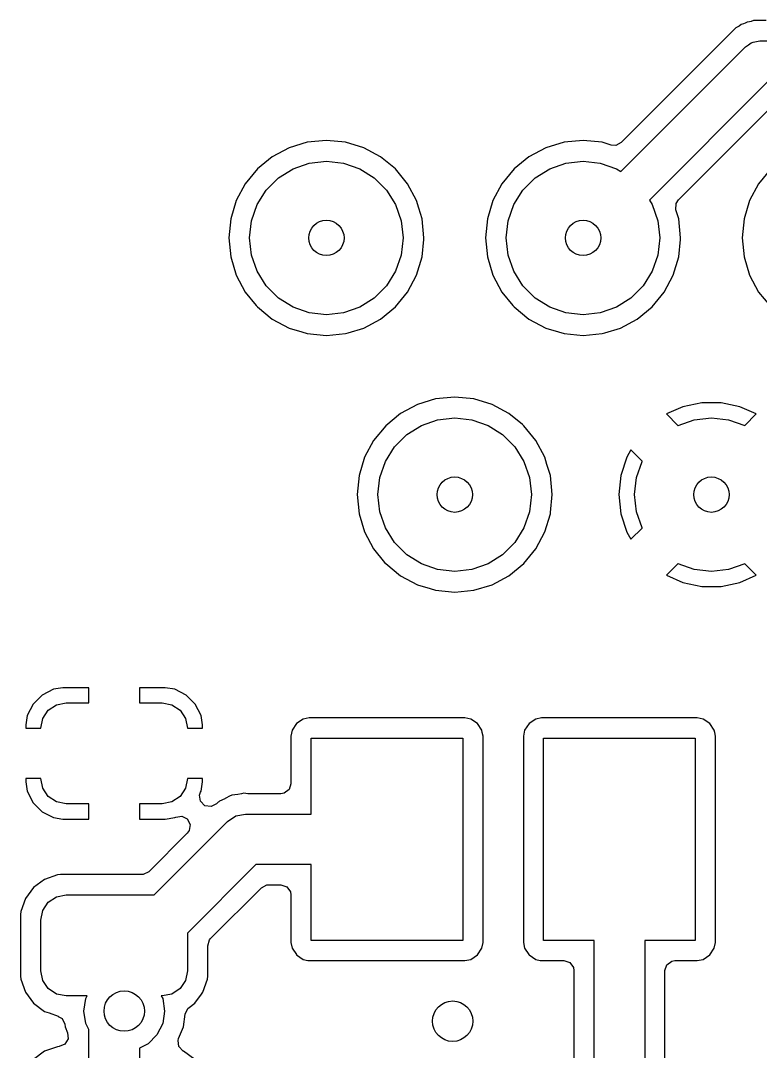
# Model space of a CAD drawing. Extents: x 0 to 2.79, y -2.39 to 0.
# Drawn here: x 1.1061 to 1.3943, y -0.885 to -0.4834 of the extents above; entities that cross this region are included whole.
import ezdxf

# ---------------------------------------------------------------- set-up
doc = ezdxf.new("R2010")
doc.units = 0
doc.header["$MEASUREMENT"] = 0
doc.layers.add('BLACK', color=7, linetype='CONTINUOUS')

msp = doc.modelspace()

# ---------------------------------------------------------------- linework, layer by layer
at = {"layer": 'BLACK', "linetype": 'CONTINUOUS'}
for p, q in [((1.38608, -0.485547), (1.38556, -0.485866)), ((1.38685, -0.484988), (1.38608, -0.485547)), ((1.38775, -0.484695), (1.38685, -0.484988)), ((1.38685, -0.484988), (1.38685, -0.484988)), ((1.38831, -0.484461), (1.38775, -0.484695)), ((1.38916, -0.48403), (1.38831, -0.484461)), ((1.3901, -0.483881), (1.38916, -0.48403)), ((1.38916, -0.48403), (1.38916, -0.48403)), ((1.39069, -0.483738), (1.3901, -0.483881)), ((1.3916, -0.483445), (1.39069, -0.483738)), ((1.39659, -0.483445), (1.3916, -0.483445)), ((1.3916, -0.483445), (1.3916, -0.483445)), ((1.3916, -0.483445), (1.3916, -0.483445)), ((1.38382, -0.487186), (1.34006, -0.530949)), ((1.38471, -0.486297), (1.38382, -0.487186)), ((1.38382, -0.487186), (1.38382, -0.487186)), ((1.38382, -0.487186), (1.38382, -0.487186)), ((1.38382, -0.487186), (1.38382, -0.487186)), ((1.38556, -0.485866), (1.38471, -0.486297)), ((1.33992, -0.542248), (1.38853, -0.493645)), ((1.38853, -0.493645), (1.38965, -0.492942)), ((1.38965, -0.492942), (1.39068, -0.492118)), ((1.39068, -0.492118), (1.39111, -0.492019)), ((1.39111, -0.492019), (1.39149, -0.49178)), ((1.39149, -0.49178), (1.39281, -0.491633)), ((1.39281, -0.491633), (1.39409, -0.491339)), ((1.39409, -0.491339), (1.54016, -0.491339)), ((1.39736, -0.507087), (1.35106, -0.553384)), ((1.36236, -0.553248), (1.39948, -0.516122)), ((1.21066, -0.533005), (1.20409, -0.536516)), ((1.21778, -0.530842), (1.21066, -0.533005)), ((1.2252, -0.530112), (1.21778, -0.530842)), ((1.21778, -0.530842), (1.21778, -0.530842)), ((1.23261, -0.530842), (1.2252, -0.530112)), ((1.2252, -0.530112), (1.2252, -0.530112)), ((1.23974, -0.533005), (1.23261, -0.530842)), ((1.23261, -0.530842), (1.23261, -0.530842)), ((1.24631, -0.536516), (1.23974, -0.533005)), ((1.31066, -0.533005), (1.30409, -0.536516)), ((1.31778, -0.530842), (1.31066, -0.533005)), ((1.3252, -0.530112), (1.31778, -0.530842)), ((1.31778, -0.530842), (1.31778, -0.530842)), ((1.33261, -0.530842), (1.3252, -0.530112)), ((1.3252, -0.530112), (1.3252, -0.530112)), ((1.33617, -0.531923), (1.33261, -0.530842)), ((1.33261, -0.530842), (1.33261, -0.530842)), ((1.33791, -0.532043), (1.33617, -0.531923)), ((1.34006, -0.530949), (1.33791, -0.532043)), ((1.20409, -0.536516), (1.19833, -0.541241)), ((1.25207, -0.541242), (1.24631, -0.536516)), ((1.24631, -0.536516), (1.24631, -0.536516)), ((1.30409, -0.536516), (1.29833, -0.541241)), ((1.19833, -0.541242), (1.1936, -0.547)), ((1.19833, -0.541241), (1.19833, -0.541242)), ((1.20654, -0.544717), (1.21221, -0.541152)), ((1.21221, -0.541152), (1.21854, -0.538939)), ((1.21854, -0.538939), (1.2252, -0.538189)), ((1.2252, -0.538189), (1.23185, -0.538939)), ((1.23185, -0.538939), (1.23818, -0.541152)), ((1.23818, -0.541152), (1.24385, -0.544717)), ((1.25679, -0.547), (1.25207, -0.541242)), ((1.29833, -0.541242), (1.2936, -0.547)), ((1.29833, -0.541241), (1.29833, -0.541242)), ((1.30654, -0.544717), (1.31221, -0.541152)), ((1.31221, -0.541152), (1.31854, -0.538939)), ((1.31854, -0.538939), (1.3252, -0.538189)), ((1.3252, -0.538189), (1.33185, -0.538939)), ((1.33185, -0.538939), (1.33818, -0.541152)), ((1.33818, -0.541152), (1.33992, -0.542248)), ((1.39833, -0.541242), (1.3936, -0.547)), ((1.2018, -0.549455), (1.20654, -0.544717)), ((1.24385, -0.544717), (1.24859, -0.549455)), ((1.3018, -0.549455), (1.30654, -0.544717)), ((1.1936, -0.547), (1.19009, -0.553569)), ((1.19824, -0.555128), (1.2018, -0.549455)), ((1.24859, -0.549455), (1.25215, -0.555128)), ((1.2603, -0.553569), (1.25679, -0.547)), ((1.2936, -0.547), (1.29009, -0.553569)), ((1.29824, -0.555128), (1.3018, -0.549455)), ((1.3936, -0.547), (1.39009, -0.553569)), ((1.19009, -0.553569), (1.18793, -0.560697)), ((1.26117, -0.556444), (1.2603, -0.553569)), ((1.29009, -0.553569), (1.28793, -0.560697)), ((1.35106, -0.553384), (1.35215, -0.555128)), ((1.36143, -0.554727), (1.36236, -0.553248)), ((1.39009, -0.553569), (1.38793, -0.560697)), ((1.19603, -0.561452), (1.19824, -0.555128)), ((1.25215, -0.555128), (1.25437, -0.561452)), ((1.26246, -0.560697), (1.26117, -0.556444)), ((1.29603, -0.561452), (1.29824, -0.555128)), ((1.35215, -0.555128), (1.35437, -0.561452)), ((1.36138, -0.557135), (1.36143, -0.554727)), ((1.36246, -0.560697), (1.36138, -0.557135)), ((1.18793, -0.560697), (1.1872, -0.56811)), ((1.18793, -0.560697), (1.18793, -0.560697)), ((1.19528, -0.56811), (1.19603, -0.561452)), ((1.25437, -0.561452), (1.25512, -0.56811)), ((1.26319, -0.56811), (1.26246, -0.560697)), ((1.26246, -0.560697), (1.26246, -0.560697)), ((1.28793, -0.560697), (1.2872, -0.56811)), ((1.28793, -0.560697), (1.28793, -0.560697)), ((1.29528, -0.56811), (1.29603, -0.561452)), ((1.35437, -0.561452), (1.35512, -0.56811)), ((1.36319, -0.56811), (1.36246, -0.560697)), ((1.36246, -0.560697), (1.36246, -0.560697)), ((1.38793, -0.560697), (1.3872, -0.56811)), ((1.38793, -0.560697), (1.38793, -0.560697)), ((1.1872, -0.56811), (1.1872, -0.56811)), ((1.1872, -0.56811), (1.18793, -0.575523)), ((1.19603, -0.574768), (1.19528, -0.56811)), ((1.25512, -0.56811), (1.25437, -0.574768)), ((1.26246, -0.575523), (1.26313, -0.568737)), ((1.26313, -0.568737), (1.26319, -0.56811)), ((1.26319, -0.56811), (1.26319, -0.56811)), ((1.2872, -0.56811), (1.2872, -0.56811)), ((1.2872, -0.56811), (1.28793, -0.575523)), ((1.29603, -0.574768), (1.29528, -0.56811)), ((1.35512, -0.56811), (1.35437, -0.574768)), ((1.36246, -0.575523), (1.36313, -0.568737)), ((1.36313, -0.568737), (1.36319, -0.56811)), ((1.36319, -0.56811), (1.36319, -0.56811)), ((1.3872, -0.56811), (1.3872, -0.56811)), ((1.3872, -0.56811), (1.38793, -0.575523)), ((1.18793, -0.575523), (1.18793, -0.575523)), ((1.18793, -0.575523), (1.19009, -0.582651)), ((1.19824, -0.581093), (1.19603, -0.574768)), ((1.25437, -0.574768), (1.25215, -0.581093)), ((1.2603, -0.582651), (1.26246, -0.575523)), ((1.28793, -0.575523), (1.28793, -0.575523)), ((1.28793, -0.575523), (1.29009, -0.582651)), ((1.29824, -0.581093), (1.29603, -0.574768)), ((1.35437, -0.574768), (1.35215, -0.581093)), ((1.3603, -0.582651), (1.36246, -0.575523)), ((1.38793, -0.575523), (1.38793, -0.575523)), ((1.38793, -0.575523), (1.39009, -0.582651)), ((1.2018, -0.586766), (1.19824, -0.581093)), ((1.25215, -0.581093), (1.24859, -0.586766)), ((1.3018, -0.586766), (1.29824, -0.581093)), ((1.35215, -0.581093), (1.34859, -0.586766)), ((1.19009, -0.582651), (1.1936, -0.589221)), ((1.25679, -0.589221), (1.2603, -0.582651)), ((1.29009, -0.582651), (1.2936, -0.589221)), ((1.35679, -0.589221), (1.3603, -0.582651)), ((1.39009, -0.582651), (1.3936, -0.589221)), ((1.1936, -0.589221), (1.19791, -0.594469)), ((1.20654, -0.591504), (1.2018, -0.586766)), ((1.24859, -0.586766), (1.24385, -0.591504)), ((1.25207, -0.594979), (1.25679, -0.589221)), ((1.2936, -0.589221), (1.29791, -0.594469)), ((1.30654, -0.591504), (1.3018, -0.586766)), ((1.34859, -0.586766), (1.34385, -0.591504)), ((1.35207, -0.594979), (1.35679, -0.589221)), ((1.3936, -0.589221), (1.39791, -0.594469)), ((1.21221, -0.595068), (1.20654, -0.591504)), ((1.24385, -0.591504), (1.23818, -0.595068)), ((1.31221, -0.595068), (1.30654, -0.591504)), ((1.34385, -0.591504), (1.33818, -0.595068)), ((1.19791, -0.594469), (1.19833, -0.594979)), ((1.19833, -0.594979), (1.20409, -0.599704)), ((1.21854, -0.597281), (1.21221, -0.595068)), ((1.2252, -0.598031), (1.21854, -0.597281)), ((1.23185, -0.597281), (1.2252, -0.598031)), ((1.23818, -0.595068), (1.23185, -0.597281)), ((1.24631, -0.599704), (1.25207, -0.594979)), ((1.29791, -0.594469), (1.29833, -0.594979)), ((1.29833, -0.594979), (1.30409, -0.599704)), ((1.31854, -0.597281), (1.31221, -0.595068)), ((1.3252, -0.598031), (1.31854, -0.597281)), ((1.33185, -0.597281), (1.3252, -0.598031)), ((1.33818, -0.595068), (1.33185, -0.597281)), ((1.34631, -0.599704), (1.35207, -0.594979)), ((1.20409, -0.599704), (1.21066, -0.603216)), ((1.23974, -0.603216), (1.24631, -0.599704)), ((1.30409, -0.599704), (1.31066, -0.603216)), ((1.33974, -0.603216), (1.34631, -0.599704)), ((1.21066, -0.603216), (1.21562, -0.604722)), ((1.21562, -0.604722), (1.21778, -0.605378)), ((1.21778, -0.605378), (1.21778, -0.605378)), ((1.21778, -0.605378), (1.2252, -0.606108)), ((1.2252, -0.606108), (1.23261, -0.605378)), ((1.2252, -0.606108), (1.2252, -0.606108)), ((1.2252, -0.606108), (1.2252, -0.606108)), ((1.23261, -0.605378), (1.23373, -0.605039)), ((1.23261, -0.605378), (1.23261, -0.605378)), ((1.23373, -0.605039), (1.23974, -0.603216)), ((1.31066, -0.603216), (1.31562, -0.604722)), ((1.31562, -0.604722), (1.31778, -0.605378)), ((1.31778, -0.605378), (1.31778, -0.605378)), ((1.31778, -0.605378), (1.3252, -0.606108)), ((1.3252, -0.606108), (1.33261, -0.605378)), ((1.3252, -0.606108), (1.3252, -0.606108)), ((1.3252, -0.606108), (1.3252, -0.606108)), ((1.33261, -0.605378), (1.33373, -0.605039)), ((1.33261, -0.605378), (1.33261, -0.605378)), ((1.33373, -0.605039), (1.33974, -0.603216)), ((1.2752, -0.630112), (1.26778, -0.630842)), ((1.28261, -0.630842), (1.2752, -0.630112)), ((1.2752, -0.630112), (1.2752, -0.630112)), ((1.26066, -0.633005), (1.25409, -0.636516)), ((1.26778, -0.630842), (1.26066, -0.633005)), ((1.26778, -0.630842), (1.26778, -0.630842)), ((1.28974, -0.633005), (1.28261, -0.630842)), ((1.28261, -0.630842), (1.28261, -0.630842)), ((1.29631, -0.636516), (1.28974, -0.633005)), ((1.36406, -0.633849), (1.35769, -0.636686)), ((1.37143, -0.632283), (1.36406, -0.633849)), ((1.36406, -0.633849), (1.36406, -0.633849)), ((1.37896, -0.632283), (1.37143, -0.632283)), ((1.38633, -0.633849), (1.37896, -0.632283)), ((1.3927, -0.636686), (1.38633, -0.633849)), ((1.38633, -0.633849), (1.38633, -0.633849)), ((1.25409, -0.636516), (1.24833, -0.641241)), ((1.26854, -0.638939), (1.2752, -0.638189)), ((1.2752, -0.638189), (1.28185, -0.638939)), ((1.30155, -0.640821), (1.29631, -0.636516)), ((1.35769, -0.636686), (1.36218, -0.641174)), ((1.36854, -0.638939), (1.3752, -0.638189)), ((1.3752, -0.638189), (1.38185, -0.638939)), ((1.38821, -0.641174), (1.3927, -0.636686)), ((1.3927, -0.636686), (1.3927, -0.636686)), ((1.24833, -0.641242), (1.2436, -0.647)), ((1.24833, -0.641241), (1.24833, -0.641242)), ((1.25654, -0.644717), (1.26221, -0.641152)), ((1.26221, -0.641152), (1.26854, -0.638939)), ((1.28185, -0.638939), (1.28818, -0.641152)), ((1.28818, -0.641152), (1.29385, -0.644717)), ((1.30207, -0.641242), (1.30155, -0.640821)), ((1.30679, -0.647), (1.30207, -0.641242)), ((1.36218, -0.641174), (1.36221, -0.641152)), ((1.36221, -0.641152), (1.36854, -0.638939)), ((1.38185, -0.638939), (1.38818, -0.641152)), ((1.38818, -0.641152), (1.38821, -0.641174)), ((1.2518, -0.649455), (1.25654, -0.644717)), ((1.29385, -0.644717), (1.29859, -0.649455)), ((1.2436, -0.647), (1.24009, -0.653569)), ((1.24824, -0.655128), (1.2518, -0.649455)), ((1.29859, -0.649455), (1.30215, -0.655128)), ((1.3103, -0.653569), (1.30679, -0.647)), ((1.24009, -0.653569), (1.23793, -0.660697)), ((1.31114, -0.656326), (1.3103, -0.653569)), ((1.34229, -0.653458), (1.33996, -0.66062)), ((1.34387, -0.650708), (1.34229, -0.653458)), ((1.34229, -0.653458), (1.34229, -0.653458)), ((1.34826, -0.655093), (1.34387, -0.650708)), ((1.34387, -0.650708), (1.34387, -0.650708)), ((1.24603, -0.661452), (1.24824, -0.655128)), ((1.30215, -0.655128), (1.30437, -0.661452)), ((1.31246, -0.660697), (1.31114, -0.656326)), ((1.34603, -0.661452), (1.34824, -0.655128)), ((1.34824, -0.655128), (1.34826, -0.655093)), ((1.23793, -0.660697), (1.2372, -0.66811)), ((1.23793, -0.660697), (1.23793, -0.660697)), ((1.24528, -0.66811), (1.24603, -0.661452)), ((1.30437, -0.661452), (1.30512, -0.66811)), ((1.31319, -0.66811), (1.31246, -0.660697)), ((1.31246, -0.660697), (1.31246, -0.660697)), ((1.33996, -0.66062), (1.33917, -0.66811)), ((1.34528, -0.66811), (1.34603, -0.661452)), ((1.2372, -0.66811), (1.2372, -0.66811)), ((1.2372, -0.66811), (1.23793, -0.675523)), ((1.24603, -0.674768), (1.24528, -0.66811)), ((1.30512, -0.66811), (1.30437, -0.674768)), ((1.31252, -0.675012), (1.31319, -0.66811)), ((1.31319, -0.66811), (1.31319, -0.66811)), ((1.31319, -0.66811), (1.31319, -0.66811)), ((1.33917, -0.66811), (1.33996, -0.6756)), ((1.34603, -0.674768), (1.34528, -0.66811)), ((1.23793, -0.675523), (1.23793, -0.675523)), ((1.23793, -0.675523), (1.24009, -0.682651)), ((1.24824, -0.681093), (1.24603, -0.674768)), ((1.30437, -0.674768), (1.30215, -0.681093)), ((1.3103, -0.682651), (1.31246, -0.675523)), ((1.31246, -0.675523), (1.31252, -0.675012)), ((1.33996, -0.6756), (1.34229, -0.682762)), ((1.34824, -0.681093), (1.34603, -0.674768)), ((1.2518, -0.686766), (1.24824, -0.681093)), ((1.30215, -0.681093), (1.29859, -0.686766)), ((1.34387, -0.685513), (1.34826, -0.681127)), ((1.34826, -0.681127), (1.34824, -0.681093)), ((1.24009, -0.682651), (1.2436, -0.689221)), ((1.30679, -0.689221), (1.3103, -0.682651)), ((1.34229, -0.682762), (1.34229, -0.682763)), ((1.34229, -0.682763), (1.34387, -0.685513)), ((1.34387, -0.685513), (1.34387, -0.685513)), ((1.2436, -0.689221), (1.24791, -0.694474)), ((1.25654, -0.691504), (1.2518, -0.686766)), ((1.29859, -0.686766), (1.29385, -0.691504)), ((1.30207, -0.694979), (1.30679, -0.689221)), ((1.24791, -0.694474), (1.24833, -0.694979)), ((1.26221, -0.695068), (1.25654, -0.691504)), ((1.29385, -0.691504), (1.28818, -0.695068)), ((1.24833, -0.694979), (1.25409, -0.699704)), ((1.26854, -0.697281), (1.26221, -0.695068)), ((1.2752, -0.698031), (1.26854, -0.697281)), ((1.28185, -0.697281), (1.2752, -0.698031)), ((1.28818, -0.695068), (1.28185, -0.697281)), ((1.29631, -0.699704), (1.30207, -0.694979)), ((1.36218, -0.695047), (1.35769, -0.699534)), ((1.36221, -0.695068), (1.36218, -0.695047)), ((1.36854, -0.697281), (1.36221, -0.695068)), ((1.3752, -0.698031), (1.36854, -0.697281)), ((1.38185, -0.697281), (1.3752, -0.698031)), ((1.38818, -0.695068), (1.38185, -0.697281)), ((1.38821, -0.695047), (1.38818, -0.695068)), ((1.3927, -0.699534), (1.38821, -0.695047)), ((1.25409, -0.699704), (1.26066, -0.703216)), ((1.28974, -0.703216), (1.29631, -0.699704)), ((1.35769, -0.699534), (1.36406, -0.702371)), ((1.36406, -0.702371), (1.36406, -0.702371)), ((1.36406, -0.702371), (1.37143, -0.703937)), ((1.37896, -0.703937), (1.38633, -0.702371)), ((1.38633, -0.702371), (1.3927, -0.699534)), ((1.38633, -0.702371), (1.38633, -0.702371)), ((1.26066, -0.703216), (1.26562, -0.704722)), ((1.26562, -0.704722), (1.26778, -0.705378)), ((1.26778, -0.705378), (1.26778, -0.705378)), ((1.26778, -0.705378), (1.2752, -0.706108)), ((1.2752, -0.706108), (1.28261, -0.705378)), ((1.2752, -0.706108), (1.2752, -0.706108)), ((1.2752, -0.706108), (1.2752, -0.706108)), ((1.28261, -0.705378), (1.28974, -0.703216)), ((1.28261, -0.705378), (1.28261, -0.705378)), ((1.28261, -0.705378), (1.28261, -0.705378)), ((1.37143, -0.703937), (1.37896, -0.703937)), ((1.11445, -0.746156), (1.11092, -0.749683)), ((1.11889, -0.743891), (1.11445, -0.746156)), ((1.12258, -0.743307), (1.11889, -0.743891)), ((1.11889, -0.743891), (1.11889, -0.743891)), ((1.13268, -0.743307), (1.12258, -0.743307)), ((1.12258, -0.743307), (1.12258, -0.743307)), ((1.13268, -0.749213), (1.13268, -0.743307)), ((1.13268, -0.743307), (1.13268, -0.743307)), ((1.16246, -0.743307), (1.15236, -0.743307)), ((1.15236, -0.743307), (1.15236, -0.749213)), ((1.16615, -0.743891), (1.16246, -0.743307)), ((1.17059, -0.746156), (1.16615, -0.743891)), ((1.16615, -0.743891), (1.16615, -0.743891)), ((1.17412, -0.749683), (1.17059, -0.746156)), ((1.11092, -0.749683), (1.10865, -0.754128)), ((1.11686, -0.752095), (1.12005, -0.749962)), ((1.12005, -0.749962), (1.12382, -0.749213)), ((1.12382, -0.749213), (1.13268, -0.749213)), ((1.15236, -0.749213), (1.16122, -0.749213)), ((1.16122, -0.749213), (1.16499, -0.749962)), ((1.16499, -0.749962), (1.16818, -0.752095)), ((1.17638, -0.754128), (1.17412, -0.749683)), ((1.10865, -0.754128), (1.10807, -0.757816)), ((1.10865, -0.754128), (1.10865, -0.754128)), ((1.11473, -0.755289), (1.11686, -0.752095)), ((1.16818, -0.752095), (1.17031, -0.755289)), ((1.17697, -0.757816), (1.17638, -0.754128)), ((1.17638, -0.754128), (1.17638, -0.754128)), ((1.10807, -0.757816), (1.10807, -0.759055)), ((1.11398, -0.759055), (1.11473, -0.755289)), ((1.17031, -0.755289), (1.17106, -0.759055)), ((1.17697, -0.759055), (1.17697, -0.757816)), ((1.17697, -0.757816), (1.17697, -0.757816)), ((1.2136, -0.757301), (1.21186, -0.759912)), ((1.21621, -0.755556), (1.2136, -0.757301)), ((1.2136, -0.757301), (1.2136, -0.757301)), ((1.21851, -0.755098), (1.21621, -0.755556)), ((1.21621, -0.755556), (1.21621, -0.755556)), ((1.27912, -0.755098), (1.21851, -0.755098)), ((1.21851, -0.755098), (1.21851, -0.755098)), ((1.21851, -0.755098), (1.21851, -0.755098)), ((1.28143, -0.755556), (1.27912, -0.755098)), ((1.27912, -0.755098), (1.27912, -0.755098)), ((1.28404, -0.757301), (1.28143, -0.755556)), ((1.28143, -0.755556), (1.28143, -0.755556)), ((1.28143, -0.755556), (1.28143, -0.755556)), ((1.28143, -0.755556), (1.28143, -0.755556)), ((1.28578, -0.759912), (1.28404, -0.757301)), ((1.28404, -0.757301), (1.28404, -0.757301)), ((1.30415, -0.757301), (1.30241, -0.759912)), ((1.30676, -0.755556), (1.30415, -0.757301)), ((1.30415, -0.757301), (1.30415, -0.757301)), ((1.30906, -0.755098), (1.30676, -0.755556)), ((1.30676, -0.755556), (1.30676, -0.755556)), ((1.30907, -0.755098), (1.30906, -0.755098)), ((1.30906, -0.755098), (1.30906, -0.755098)), ((1.36968, -0.755098), (1.30907, -0.755098)), ((1.37198, -0.755556), (1.36968, -0.755098)), ((1.36968, -0.755098), (1.36968, -0.755098)), ((1.37459, -0.757301), (1.37198, -0.755556)), ((1.37198, -0.755556), (1.37198, -0.755556)), ((1.37198, -0.755556), (1.37198, -0.755556)), ((1.37198, -0.755556), (1.37198, -0.755556)), ((1.37633, -0.759912), (1.37459, -0.757301)), ((1.37459, -0.757301), (1.37459, -0.757301)), ((1.10807, -0.759055), (1.11398, -0.759055)), ((1.10807, -0.759055), (1.10807, -0.759055)), ((1.17106, -0.759055), (1.17697, -0.759055)), ((1.17697, -0.759055), (1.17697, -0.759055)), ((1.21186, -0.759912), (1.2114, -0.762214)), ((1.2114, -0.762214), (1.2114, -0.762215)), ((1.2114, -0.762215), (1.2114, -0.780728)), ((1.21186, -0.759912), (1.21186, -0.759912)), ((1.28596, -0.760816), (1.28578, -0.759912)), ((1.28623, -0.762177), (1.28596, -0.760816)), ((1.28624, -0.762215), (1.28623, -0.762177)), ((1.28624, -0.84251), (1.28624, -0.762215)), ((1.30241, -0.759912), (1.30195, -0.762214)), ((1.30195, -0.762214), (1.30195, -0.762215)), ((1.30195, -0.762215), (1.30195, -0.84251)), ((1.30241, -0.759912), (1.30241, -0.759912)), ((1.37651, -0.760816), (1.37633, -0.759912)), ((1.37678, -0.762177), (1.37651, -0.760816)), ((1.37679, -0.762215), (1.37678, -0.762177)), ((1.37679, -0.79252), (1.37679, -0.762215)), ((1.21929, -0.79252), (1.21929, -0.762992)), ((1.21929, -0.762992), (1.27835, -0.762992)), ((1.27835, -0.762992), (1.27835, -0.841732)), ((1.30984, -0.841732), (1.30984, -0.762992)), ((1.30984, -0.762992), (1.3689, -0.762992)), ((1.3689, -0.762992), (1.3689, -0.841732)), ((1.11398, -0.77874), (1.10807, -0.77874)), ((1.10807, -0.77874), (1.10807, -0.77874)), ((1.10807, -0.77874), (1.10807, -0.77998)), ((1.11473, -0.782507), (1.11398, -0.77874)), ((1.17106, -0.77874), (1.17031, -0.782507)), ((1.17697, -0.77874), (1.17106, -0.77874)), ((1.17697, -0.77998), (1.17697, -0.77874)), ((1.17697, -0.77874), (1.17697, -0.77874)), ((1.10807, -0.77998), (1.10865, -0.783667)), ((1.11686, -0.7857), (1.11473, -0.782507)), ((1.17031, -0.782507), (1.16818, -0.7857)), ((1.17638, -0.783667), (1.17697, -0.77998)), ((1.2114, -0.780728), (1.21065, -0.783019)), ((1.10865, -0.783667), (1.10865, -0.783667)), ((1.10865, -0.783667), (1.11092, -0.788112)), ((1.12005, -0.787833), (1.11686, -0.7857)), ((1.16818, -0.7857), (1.16499, -0.787833)), ((1.17583, -0.785182), (1.1762, -0.784022)), ((1.1762, -0.787561), (1.17583, -0.785182)), ((1.1762, -0.784022), (1.17638, -0.783667)), ((1.18567, -0.786543), (1.1836, -0.787542)), ((1.18574, -0.78651), (1.18567, -0.786543)), ((1.18778, -0.785432), (1.18574, -0.78651)), ((1.18805, -0.785336), (1.18778, -0.785432)), ((1.18813, -0.785292), (1.18805, -0.785319)), ((1.18805, -0.785319), (1.18805, -0.785336)), ((1.18814, -0.785309), (1.18813, -0.785292)), ((1.18841, -0.785222), (1.18814, -0.785309)), ((1.19069, -0.784879), (1.18841, -0.785222)), ((1.19076, -0.784867), (1.19069, -0.784879)), ((1.19219, -0.784597), (1.19076, -0.784867)), ((1.19303, -0.784438), (1.19219, -0.784597)), ((1.19459, -0.784614), (1.19303, -0.784438)), ((1.19303, -0.784438), (1.19303, -0.784438)), ((1.19481, -0.784626), (1.19459, -0.784614)), ((1.2075, -0.784626), (1.19481, -0.784626)), ((1.2087, -0.784435), (1.2075, -0.784626)), ((1.21065, -0.783019), (1.2087, -0.784435)), ((1.11092, -0.788112), (1.11445, -0.791639)), ((1.12382, -0.788583), (1.12005, -0.787833)), ((1.13268, -0.788583), (1.12382, -0.788583)), ((1.13268, -0.794488), (1.13268, -0.788583)), ((1.16122, -0.788583), (1.15236, -0.788583)), ((1.15236, -0.788583), (1.15236, -0.794488)), ((1.16499, -0.787833), (1.16122, -0.788583)), ((1.17791, -0.789264), (1.1762, -0.787561)), ((1.18029, -0.789641), (1.17791, -0.789264)), ((1.18243, -0.788548), (1.18029, -0.789641)), ((1.18305, -0.78793), (1.18243, -0.788548)), ((1.18328, -0.787757), (1.18305, -0.78793)), ((1.18335, -0.787693), (1.18327, -0.787743)), ((1.18327, -0.787743), (1.18328, -0.787757)), ((1.18336, -0.787707), (1.18335, -0.787693)), ((1.1836, -0.787542), (1.18336, -0.787707)), ((1.11445, -0.791639), (1.11889, -0.793904)), ((1.11889, -0.793904), (1.11889, -0.793904)), ((1.11889, -0.793904), (1.12258, -0.794488)), ((1.12258, -0.794488), (1.13268, -0.794488)), ((1.13268, -0.794488), (1.13268, -0.794488)), ((1.15236, -0.794488), (1.15236, -0.794488)), ((1.15236, -0.794488), (1.16246, -0.794488)), ((1.16246, -0.794488), (1.16615, -0.793904)), ((1.16246, -0.794488), (1.16246, -0.794488)), ((1.16615, -0.793904), (1.1665, -0.793723)), ((1.16615, -0.793904), (1.16615, -0.793904)), ((1.1665, -0.793723), (1.16888, -0.793346)), ((1.16888, -0.793346), (1.17103, -0.79444)), ((1.17103, -0.79444), (1.17212, -0.796586)), ((1.18674, -0.795402), (1.18993, -0.793269)), ((1.18993, -0.793269), (1.1937, -0.79252)), ((1.18993, -0.793269), (1.18993, -0.793269)), ((1.1937, -0.79252), (1.1937, -0.79252)), ((1.1937, -0.79252), (1.21929, -0.79252)), ((1.37679, -0.842314), (1.37679, -0.79252)), ((1.15813, -0.824016), (1.18674, -0.795403)), ((1.17174, -0.798965), (1.17103, -0.799952)), ((1.17212, -0.796586), (1.17174, -0.798965)), ((1.18674, -0.795403), (1.18674, -0.795402)), ((1.17103, -0.799952), (1.156, -0.81498)), ((1.156, -0.81498), (1.15385, -0.816074)), ((1.19778, -0.812205), (1.17106, -0.838919)), ((1.21929, -0.812205), (1.19778, -0.812205)), ((1.21929, -0.841732), (1.21929, -0.812205)), ((1.11544, -0.818), (1.11114, -0.821175)), ((1.12048, -0.816234), (1.11544, -0.818)), ((1.12168, -0.816122), (1.12048, -0.816234)), ((1.12048, -0.816234), (1.12048, -0.816234)), ((1.15324, -0.816122), (1.12168, -0.816122)), ((1.15385, -0.816074), (1.15324, -0.816122)), ((1.11114, -0.821175), (1.10796, -0.825477)), ((1.11114, -0.821175), (1.11114, -0.821175)), ((1.1801, -0.841048), (1.19991, -0.82124)), ((1.19991, -0.82124), (1.20205, -0.820146)), ((1.20205, -0.820146), (1.20266, -0.820098)), ((1.20266, -0.820098), (1.2075, -0.820098)), ((1.2075, -0.820098), (1.20979, -0.820843)), ((1.20979, -0.820843), (1.21121, -0.822792)), ((1.21121, -0.822792), (1.2114, -0.823996)), ((1.10796, -0.825477), (1.1062, -0.830523)), ((1.11473, -0.830092), (1.11686, -0.826899)), ((1.11686, -0.826899), (1.12005, -0.824765)), ((1.12005, -0.824765), (1.12382, -0.824016)), ((1.12382, -0.824016), (1.15813, -0.824016)), ((1.2114, -0.823996), (1.2114, -0.84251)), ((1.1062, -0.830524), (1.10608, -0.831721)), ((1.1062, -0.830523), (1.1062, -0.830524)), ((1.11398, -0.833858), (1.11473, -0.830092)), ((1.10608, -0.831721), (1.10608, -0.85568)), ((1.11398, -0.853543), (1.11398, -0.833858)), ((1.17106, -0.838919), (1.17106, -0.853543)), ((1.17896, -0.843804), (1.1797, -0.841513)), ((1.1797, -0.841513), (1.1801, -0.841048)), ((1.2114, -0.84251), (1.2114, -0.84251)), ((1.2114, -0.84251), (1.21186, -0.844812)), ((1.27835, -0.841732), (1.21929, -0.841732)), ((1.28578, -0.844812), (1.28624, -0.84251)), ((1.30195, -0.84251), (1.30195, -0.84251)), ((1.30195, -0.84251), (1.30241, -0.844812)), ((1.32953, -0.841732), (1.30984, -0.841732)), ((1.32953, -1.01102), (1.32953, -0.841732)), ((1.3689, -0.841732), (1.34921, -0.841732)), ((1.34921, -0.841732), (1.34921, -1.01102)), ((1.37633, -0.844812), (1.37679, -0.84251)), ((1.37679, -0.84251), (1.37679, -0.842314)), ((1.17896, -0.85568), (1.17896, -0.843804)), ((1.21186, -0.844812), (1.21186, -0.844812)), ((1.21186, -0.844812), (1.21351, -0.847295)), ((1.28404, -0.847423), (1.28578, -0.844812)), ((1.30241, -0.844812), (1.30241, -0.844812)), ((1.30241, -0.844812), (1.30407, -0.847295)), ((1.37459, -0.847423), (1.37633, -0.844812)), ((1.21351, -0.847295), (1.2136, -0.847423)), ((1.2136, -0.847423), (1.21621, -0.849168)), ((1.21621, -0.849168), (1.21796, -0.849516)), ((1.21796, -0.849516), (1.21851, -0.849626)), ((1.21851, -0.849626), (1.21851, -0.849626)), ((1.21851, -0.849626), (1.21851, -0.849626)), ((1.21851, -0.849626), (1.21851, -0.849626)), ((1.21851, -0.849626), (1.27912, -0.849626)), ((1.27912, -0.849626), (1.28143, -0.849168)), ((1.27912, -0.849626), (1.27912, -0.849626)), ((1.28143, -0.849168), (1.28404, -0.847423)), ((1.30407, -0.847295), (1.30415, -0.847423)), ((1.30415, -0.847423), (1.30676, -0.849168)), ((1.30676, -0.849168), (1.30851, -0.849516)), ((1.30851, -0.849516), (1.30906, -0.849626)), ((1.30906, -0.849626), (1.30906, -0.849626)), ((1.30906, -0.849626), (1.30907, -0.849626)), ((1.30907, -0.849626), (1.31774, -0.849626)), ((1.31774, -0.849626), (1.32003, -0.85037)), ((1.32003, -0.85037), (1.32144, -0.852319)), ((1.35711, -0.853524), (1.35785, -0.851233)), ((1.35785, -0.851233), (1.3598, -0.849817)), ((1.3598, -0.849817), (1.361, -0.849626)), ((1.361, -0.849626), (1.36968, -0.849626)), ((1.36968, -0.849626), (1.37198, -0.849168)), ((1.36968, -0.849626), (1.36968, -0.849626)), ((1.37198, -0.849168), (1.37459, -0.847423)), ((1.11473, -0.85731), (1.11398, -0.853543)), ((1.17106, -0.853543), (1.17031, -0.85731)), ((1.32144, -0.852319), (1.32163, -0.853524)), ((1.32163, -0.853524), (1.32163, -0.999232)), ((1.35711, -0.999232), (1.35711, -0.853524)), ((1.10608, -0.85568), (1.1062, -0.856878)), ((1.1062, -0.856878), (1.1062, -0.856878)), ((1.1062, -0.856878), (1.10796, -0.861925)), ((1.11686, -0.860503), (1.11473, -0.85731)), ((1.17031, -0.85731), (1.16818, -0.860503)), ((1.17708, -0.861924), (1.17884, -0.856878)), ((1.17884, -0.856878), (1.17896, -0.85568)), ((1.17896, -0.85568), (1.17896, -0.85568)), ((1.10796, -0.861925), (1.11114, -0.866226)), ((1.12005, -0.862637), (1.11686, -0.860503)), ((1.12382, -0.863386), (1.12005, -0.862637)), ((1.16499, -0.862637), (1.16122, -0.863386)), ((1.16818, -0.860503), (1.16499, -0.862637)), ((1.1739, -0.866226), (1.17649, -0.862722)), ((1.17649, -0.862722), (1.17708, -0.861924)), ((1.11114, -0.866226), (1.11114, -0.866226)), ((1.11114, -0.866226), (1.11114, -0.866226)), ((1.11114, -0.866226), (1.11114, -0.866226)), ((1.11114, -0.866226), (1.11114, -0.866227)), ((1.11114, -0.866227), (1.11544, -0.869401)), ((1.13201, -0.863386), (1.12382, -0.863386)), ((1.13071, -0.869291), (1.13148, -0.864425)), ((1.13148, -0.864425), (1.13201, -0.863386)), ((1.16122, -0.863386), (1.1609, -0.863386)), ((1.1609, -0.863386), (1.16143, -0.864425)), ((1.16143, -0.864425), (1.1622, -0.869291)), ((1.1717, -0.867856), (1.1739, -0.866226)), ((1.1739, -0.866226), (1.1739, -0.866226)), ((1.1739, -0.866226), (1.1739, -0.866226)), ((1.11544, -0.869401), (1.11544, -0.869401)), ((1.11544, -0.869401), (1.11544, -0.869401)), ((1.11544, -0.869401), (1.11721, -0.87002)), ((1.11721, -0.87002), (1.12071, -0.871246)), ((1.12071, -0.871246), (1.12066, -0.871382)), ((1.13148, -0.874158), (1.13071, -0.869291)), ((1.1622, -0.869291), (1.16143, -0.874158)), ((1.16949, -0.875463), (1.17015, -0.870483)), ((1.17015, -0.870483), (1.17118, -0.868309)), ((1.17118, -0.868309), (1.1717, -0.867856)), ((1.12066, -0.871382), (1.12224, -0.872232)), ((1.12224, -0.872232), (1.12328, -0.874403)), ((1.12328, -0.874403), (1.12329, -0.874416)), ((1.12329, -0.874416), (1.12342, -0.875463)), ((1.13268, -0.876508), (1.13148, -0.874158)), ((1.16143, -0.874158), (1.1592, -0.878548)), ((1.12342, -0.875463), (1.12436, -0.877731)), ((1.12436, -0.877731), (1.12455, -0.880133)), ((1.13268, -0.890945), (1.13268, -0.876508)), ((1.1592, -0.878548), (1.15571, -0.882032)), ((1.16765, -0.879902), (1.16949, -0.875463)), ((1.12048, -0.883164), (1.11544, -0.884929)), ((1.12113, -0.883103), (1.12048, -0.883164)), ((1.12048, -0.883164), (1.12048, -0.883164)), ((1.12329, -0.882186), (1.12113, -0.883103)), ((1.12455, -0.880133), (1.12329, -0.882186)), ((1.15571, -0.882032), (1.15236, -0.883739)), ((1.16741, -0.880726), (1.16765, -0.879902)), ((1.16775, -0.883111), (1.16741, -0.880726)), ((1.16943, -0.884839), (1.16775, -0.883111)), ((1.11544, -0.884929), (1.11114, -0.888104)), ((1.15236, -0.883739), (1.15236, -0.890945)), ((1.1696, -0.884929), (1.16943, -0.884839)), ((1.1739, -0.888104), (1.1696, -0.884929))]:
    msp.add_line(p, q, dxfattribs=at)
at = {"layer": 'BLACK'}
for centre, radius in [((1.2252, -0.56811), 0.00689), ((1.3252, -0.56811), 0.00689), ((1.2752, -0.66811), 0.00689), ((1.3752, -0.66811), 0.00689), ((1.14646, -0.869291), 0.007874), ((1.27441, -0.873228), 0.007874)]:
    msp.add_circle(centre, radius, dxfattribs=at)

doc.saveas('drawing.dxf')
